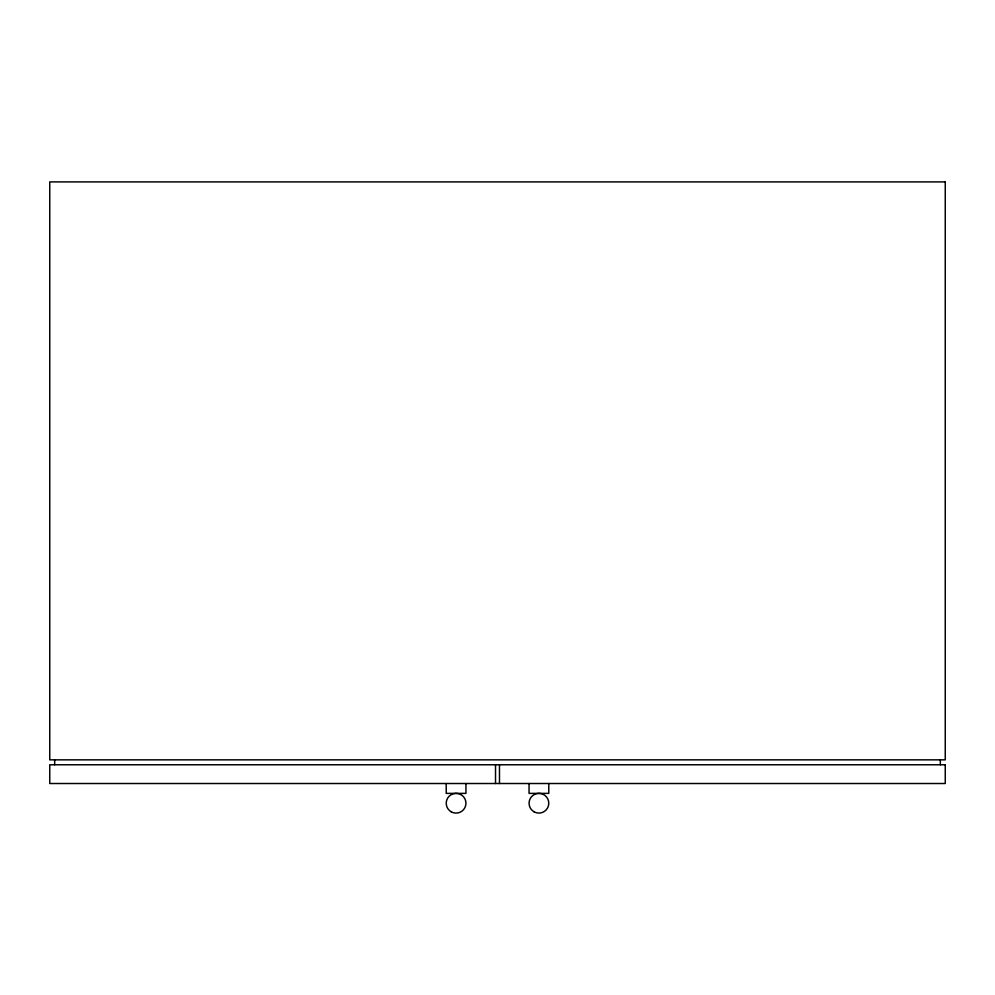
<?xml version="1.0" encoding="UTF-8"?>
<svg xmlns="http://www.w3.org/2000/svg" width="995" height="995" viewBox="0 0 995 995"><rect width="100%" height="100%" fill="white"/><g stroke="black" fill="none" stroke-linecap="round" stroke-linejoin="round"><path stroke-width="1.49" d="M940.325 759.844L940.325 764.769M548.78 783.513L548.78 793.376L529.054 793.376L529.054 783.513M499.478 764.769L499.478 783.513M495.522 764.769L495.522 783.513M465.946 783.513L465.946 793.376L446.22 793.376L446.22 783.513M54.675 759.844L54.675 764.769M945.25 181.911L49.75 181.911L49.75 759.844L945.25 759.844L945.25 181.911M945.25 764.769L49.75 764.769L49.75 783.513L945.25 783.513L945.25 764.769M451.145 811.771A9.863 9.863 0 0 0 465.946 803.226A9.863 9.863 0 0 0 451.145 794.694A9.863 9.863 0 0 0 451.145 811.771M533.992 811.771A9.863 9.863 0 0 0 548.78 803.226A9.863 9.863 0 0 0 533.992 794.694A9.863 9.863 0 0 0 533.992 811.771"/></g></svg>
